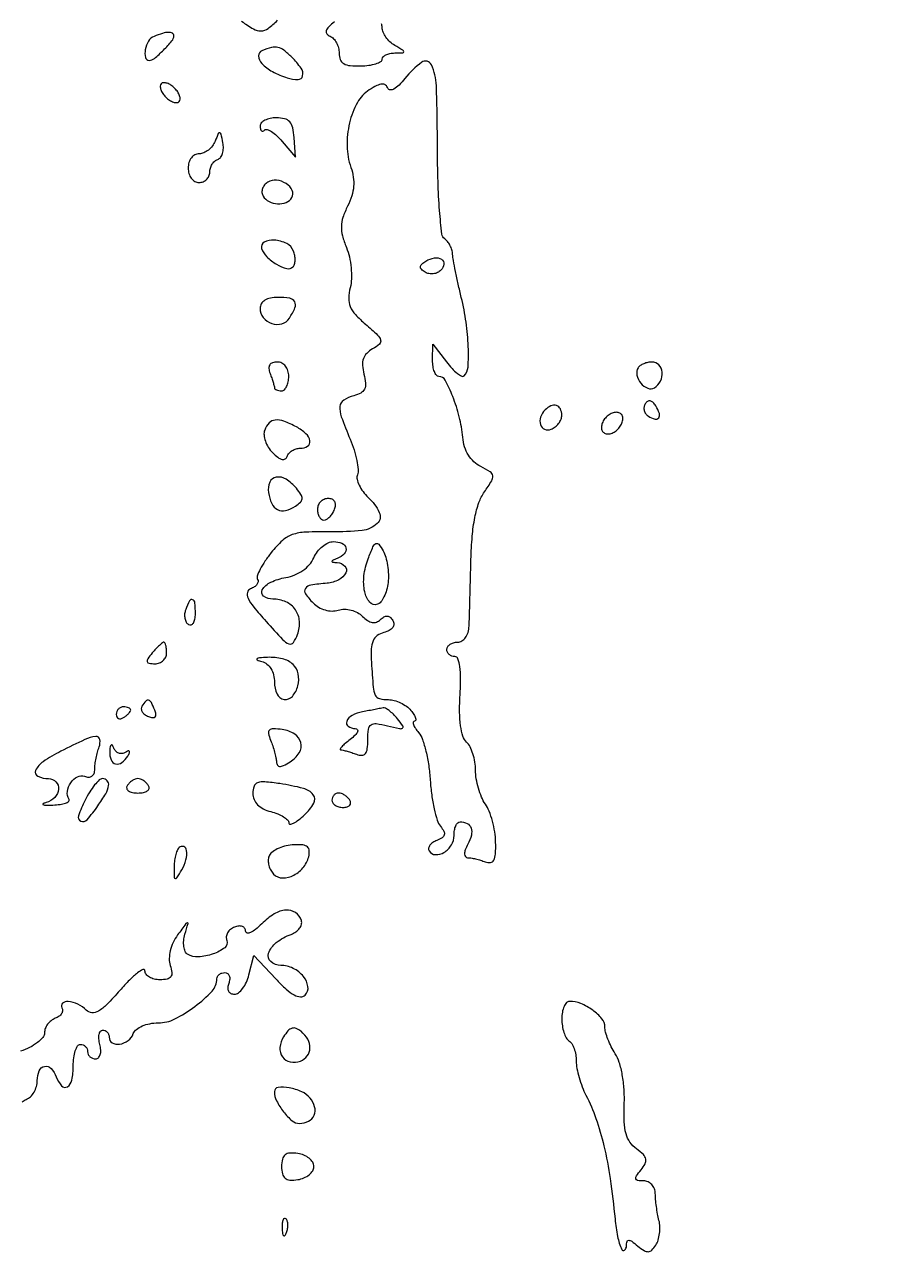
# Model space of a CAD drawing. Extents: x 0 to 4160, y 0 to 3120.
# Drawn here: x 3554.2 to 3673.2, y 1002.9 to 1174 of the extents above; entities that cross this region are included whole.
import ezdxf

# ---------------------------------------------------------------- set-up
doc = ezdxf.new("R2010")
doc.units = 0

msp = doc.modelspace()

# ---------------------------------------------------------------- linework, layer by layer
for points in [[(4159.499279, 606.274193, 0.000001), (4159.667734, 974.478125, 0.000057), (4159.806661, 1380.08378, 0.000034), (4159.883999, 1862.25)], [(757.647081, 3119.740147, 0.000002), (520.492565, 3119.487217, 0.4139)], [(1964.75, 0.149832, 0.000016), (2717.930904, 0.232101, 0.000028), (3351.473438, 0.357111)], [(3584.44113, 1174.438171, 0.028174), (3586.072855, 1173.366047, 0.138805), (3587.129305, 1173.097265, 0.153814), (3588.110384, 1173.435446, 0.03707), (3589.428571, 1174.571429, 0.043017)], [(3597.350138, 1174.370644, 0.02656), (3596.535772, 1173.637209, 0.124463), (3596.21583, 1173.099666, 0.250926), (3596.300928, 1172.685136, 0.121099), (3596.75, 1172.353845, -0.109291), (3597.228268, 1172.017941, -0.06396), (3597.632812, 1171.44286, -0.059294), (3597.906856, 1170.72965, -0.062179), (3598, 1169.98355, 0.094725), (3598.168041, 1169.104512, 0.166862), (3598.643925, 1168.549115, 0.110559), (3599.525285, 1168.265384, 0.029921), (3601, 1168.219063, 0.026686), (3602.149474, 1168.313282, 0.041626), (3603.11875, 1168.528351, 0.050284), (3603.803133, 1168.819348, 0.273605), (3604, 1169.15218, -0.194128), (3604.131623, 1169.478415, -0.084878), (3604.514062, 1169.759885, -0.065652), (3605.080215, 1169.956344, -0.046412), (3605.75, 1170.030409, 0.006989), (3606.869488, 1170.065518, 0.400998), (3607, 1170.202085, 0.262137), (3606.885865, 1170.404826, 0.004477), (3605.75, 1171.080099, -0.055942), (3605.080635, 1171.577617, -0.050884), (3604.514062, 1172.225995, -0.054217), (3604.127617, 1172.919862, -0.100292), (3604, 1173.54969, 0.102534), (3603.885305, 1174.103113, 0.098701)], [(3553.882735, 1024.019455, -0.076678), (3554.442529, 1024.339573, 0.101017), (3555.038087, 1024.719426, 0.066816), (3555.542493, 1025.358388, 0.063427), (3555.88366, 1026.147367, 0.070479), (3556, 1026.968615, -0.096062), (3556.263673, 1028.328353, -0.252408), (3557.003537, 1028.943023, -0.258089), (3557.908644, 1028.656674, -0.098524), (3558.638374, 1027.5, 0.08495), (3559.391804, 1026.231323, 0.373913), (3560.1849, 1026.111648, 0.20755), (3560.817288, 1027.044713, 0.046621), (3561, 1029, -0.031626), (3561.072766, 1030.149251, -0.048861), (3561.29375, 1031.11875, -0.06271), (3561.615738, 1031.790443, -0.254951), (3562, 1032, -0.099038), (3562.381638, 1031.923658, -0.097945), (3562.70625, 1031.70625, -0.097945), (3562.923658, 1031.381638, -0.099038), (3563, 1031, 0.110888), (3563.085658, 1030.618511, 0.100006), (3563.32801, 1030.29375, 0.094768), (3563.690287, 1030.075911, 0.088331), (3564.116631, 1030, 0.197013), (3564.503955, 1030.158779, 0.126717), (3564.757209, 1030.580679, 0.086529), (3564.832273, 1031.225436, 0.049804), (3564.710251, 1032, -0.040966), (3564.575635, 1032.766322, -0.070464), (3564.607123, 1033.4125, -0.106581), (3564.789795, 1033.842465, -0.24384), (3565.09362, 1034, -0.10954), (3565.439407, 1033.923325, -0.099841), (3565.733751, 1033.70625, -0.095162), (3565.931152, 1033.381793, -0.089443), (3566, 1033, 0.26283), (3566.430662, 1032.237318, 0.17433), (3567.440871, 1032.035128, 0.12377), (3568.6243, 1032.527044, 0.141983), (3569.361626, 1033.5, -0.134514), (3569.794208, 1034.088547, -0.065491), (3570.600953, 1034.570761, -0.056251), (3571.655781, 1034.891942, -0.045828), (3572.832252, 1035, 0.117273), (3575.126803, 1035.545683, 0.044371), (3577.944785, 1037.295358, 0.043062), (3580.321802, 1039.424295, 0.19085), (3581, 1041.136364, -0.127332), (3581.085259, 1041.465724, -0.100755), (3581.325178, 1041.746307, -0.089548), (3581.684069, 1041.934937, -0.076471), (3582.106989, 1042, -0.158089), (3582.480915, 1041.878743, -0.151946), (3582.719716, 1041.559375, -0.112257), (3582.77672, 1041.073899, -0.06502), (3582.638374, 1040.5, 0.073683), (3582.504781, 1039.900639, 0.139428), (3582.604667, 1039.4199, 0.163123), (3582.92526, 1039.11184, 0.110969), (3583.422977, 1039, 0.166281), (3583.993177, 1039.19502, 0.066154), (3584.582111, 1039.79084, 0.05571), (3585.099838, 1040.662097, 0.044769), (3585.458888, 1041.692221), (3586.134593, 1044.384441), (3589.190115, 1041.115039, 0.019799), (3590.634786, 1039.686999, 0.060074), (3591.757445, 1038.8855, 0.108987), (3592.624166, 1038.633555, 0.216064), (3593.280437, 1038.880437, 0.238463), (3593.666838, 1040.057409, 0.135685), (3593.040493, 1041.457374, 0.105428), (3591.605052, 1042.595316, 0.115566), (3589.877555, 1043, -0.183558), (3588.499344, 1043.523606, -0.300974), (3588.190249, 1044.685774, -0.149656), (3589.265488, 1046.185989, -0.074582), (3591.333158, 1047.323467, 0.065276), (3592.002852, 1047.675887, 0.080656), (3592.505619, 1048.169044, 0.095518), (3592.768337, 1048.721884, 0.144642), (3592.750292, 1049.250526, 0.162447), (3591.922249, 1050.3546, 0.173281), (3590.620524, 1050.703772, 0.11784), (3588.976411, 1050.166794, 0.058847), (3587.247821, 1048.803376, -0.02503), (3586.383515, 1048.021527, -0.061516), (3585.660297, 1047.565661, -0.153397), (3585.204709, 1047.503723, -0.365453), (3585, 1047.746393, 0.147528), (3584.876225, 1048.156759, 0.156513), (3584.5485, 1048.418758, 0.117624), (3584.04596, 1048.48432, 0.065585), (3583.442529, 1048.339573, 0.080705), (3582.884729, 1048.014643, 0.091634), (3582.486767, 1047.541695, 0.100728), (3582.308542, 1046.996545, 0.120986), (3582.375956, 1046.462657, -0.334507), (3582.091864, 1045.471734, -0.077596), (3580.463299, 1044.600783, -0.067192), (3578.415626, 1044.181366, -0.156618), (3576.913334, 1044.553562, -0.156987), (3576.578347, 1044.946632, -0.066372), (3576.396856, 1045.623947, -0.056558), (3576.383259, 1046.46005, -0.046965), (3576.551908, 1047.334157, 0.002936), (3576.976931, 1048.820129, 0.525622), (3576.888377, 1048.926304, 0.213157), (3576.690572, 1048.815073, 0.001516), (3575.528529, 1047.239503, 0.048994), (3574.909413, 1046.193745, 0.050023), (3574.510751, 1045.054672, 0.053629), (3574.366229, 1043.945301, 0.082617), (3574.503332, 1042.989503, -0.045534), (3574.721533, 1041.996621, -0.189859), (3574.572866, 1041.414224, -0.192045), (3574.068564, 1041.093719, -0.046702), (3573.067388, 1041, -0.058456), (3572.275293, 1041.092924, -0.076693), (3571.60166, 1041.367188, -0.094604), (3571.146596, 1041.773107, -0.160975), (3570.980816, 1042.25, 0.538456), (3570.708674, 1042.423505, 0.060706), (3569.950098, 1041.96718, 0.032697), (3568.830691, 1040.969031, 0.014936), (3567.498928, 1039.531888, -0.013425), (3565.678558, 1037.555529, -0.067209), (3564.496895, 1036.628174, -0.152852), (3563.603806, 1036.42111, -0.179354), (3562.818112, 1036.781888, 0.086523), (3561.657988, 1037.597535, 0.086466), (3560.290025, 1037.972694, 0.208363), (3559.525742, 1037.723072, 0.364416), (3559.435239, 1037.104785, -0.160704), (3559.527613, 1036.718783, -0.122111), (3559.387051, 1036.304103, -0.094924), (3559.024563, 1035.922037, -0.064087), (3558.494256, 1035.63617, 0.077492), (3557.923033, 1035.308287, 0.065054), (3557.438938, 1034.804142, 0.066758), (3557.11158, 1034.207574, 0.0924), (3557, 1033.608937, -0.176931), (3556.76784, 1032.9734, -0.054434), (3556.017354, 1032.257865, -0.046846), (3554.935193, 1031.580642, -0.036712), (3553.65482, 1031.051095, 0.044058)]]:
    msp.add_lwpolyline(points, format="xyb")
for points in [[(3572.25, 1172.337719, 0.165362), (3571.489208, 1171.682096, 0.082986), (3571.029596, 1170.483487, 0.109043), (3571.047416, 1169.413835, 0.347255), (3571.571429, 1169, 0.177374), (3572.289069, 1169.262852, 0.020804), (3573.56406, 1170.43594, 0.020804), (3574.737148, 1171.710931, 0.177374), (3575, 1172.428571, 0.269643), (3574.798163, 1172.775625, 0.138451), (3574.293218, 1172.900333, 0.065801), (3573.442684, 1172.759198, 0.021923)], [(3587.258929, 1170.340695, 0.322369), (3586.797411, 1169.609664, 0.174809), (3587.23887, 1168.584684, 0.081115), (3588.719749, 1167.444562, 0.046761), (3590.79664, 1166.564544, 0.076005), (3592.295444, 1166.329408, 0.353042), (3592.932124, 1166.838884, 0.211774), (3592.715774, 1167.904989, 0.041975), (3591.428571, 1169.428571, 0.028242), (3590.315085, 1170.422907, 0.114775), (3589.50011, 1170.810483, 0.118989), (3588.61375, 1170.79142, 0.031409)], [(3607.162684, 1166.479689, -0.028266), (3606.354281, 1165.563599, -0.067283), (3605.636597, 1165.010177, -0.140884), (3605.10974, 1164.879796, -0.312548), (3604.79469, 1165.11593, 0.152063), (3604.478647, 1165.555303, 0.184606), (3603.994347, 1165.694733, 0.094479), (3603.270884, 1165.492029, 0.024171), (3602.204797, 1164.895825, 0.129236), (3600.546092, 1163.134857, 0.066539), (3599.455788, 1160.286474, 0.063015), (3599.108113, 1157.044306, 0.080954), (3599.645983, 1154.098408, -0.048373), (3599.983183, 1152.752469, -0.058499), (3600.024747, 1151.451677, -0.055592), (3599.761215, 1150.124336, -0.038013), (3599.186203, 1148.697345, 0.033701), (3598.542468, 1147.138667, 0.073684), (3598.315279, 1145.869889, 0.073099), (3598.465003, 1144.583375, 0.032737), (3599.01377, 1142.966756, -0.043728), (3599.428981, 1141.64926, -0.030561), (3599.672317, 1140.110065, -0.030957), (3599.723581, 1138.593882, -0.054506), (3599.552566, 1137.353418, 0.054432), (3599.349391, 1135.881282, 0.10647), (3599.564723, 1134.722633, 0.087807), (3600.277137, 1133.613746, 0.028689), (3601.681656, 1132.259395, -0.010277), (3603.354979, 1130.760684, -0.136467), (3603.78255, 1130.061069, -0.291999), (3603.613973, 1129.497964, -0.050421), (3602.658248, 1128.828622, 0.0703), (3601.845816, 1128.210271, 0.112896), (3601.389003, 1127.4735, 0.099126), (3601.264557, 1126.540248, 0.045247), (3601.455807, 1125.320055, -0.037997), (3601.674456, 1124.045896, -0.133895), (3601.533293, 1123.234329, -0.159556), (3601.020384, 1122.689105, -0.061002), (3600.039928, 1122.300191, 0.077629), (3598.645227, 1121.692807, 0.2344), (3598.123106, 1120.830867, 0.10847), (3598.314167, 1119.391223, 0.011936), (3599.531341, 1116.270747, -0.022073), (3600.081001, 1114.772587, -0.025501), (3600.466796, 1113.301715, -0.025801), (3600.662484, 1112.040496, -0.117726), (3600.565473, 1111.310023, 0.145823), (3600.51702, 1110.680386, 0.057598), (3600.799588, 1109.849667, 0.050548), (3601.335169, 1108.964133, 0.043981), (3602.06067, 1108.158104, -0.093614), (3603.599828, 1106.065132, -0.327986), (3603.307587, 1104.516012, -0.16222), (3601.196625, 1103.550844, -0.030713), (3596.909143, 1103.35436, 0.013124), (3593.355127, 1103.316557, 0.073967), (3591.49467, 1102.969261, 0.103648), (3590.115036, 1102.144567, 0.0381), (3588.56123, 1100.47433, 0.020632), (3587.68712, 1099.280185, 0.029765), (3587.024344, 1098.151876, 0.02969), (3586.611754, 1097.208355, 0.230571), (3586.658568, 1096.743432, -0.182953), (3586.722976, 1096.411523, -0.117308), (3586.566959, 1096.046366, -0.086271), (3586.204808, 1095.701228, -0.055764), (3585.689241, 1095.434245, 0.252363), (3585.250865, 1094.92421, 0.165702), (3585.340079, 1094.136932, 0.060552), (3586.124783, 1092.891448, 0.012096), (3587.835144, 1090.890913, 0.005729), (3590.145724, 1088.375657, 0.106592), (3591.028076, 1087.766881, 0.353117), (3591.636273, 1087.94661, 0.062645), (3592.224747, 1089.078512, 0.106445), (3592.487638, 1090.914482, 0.13554), (3591.920518, 1092.521255, 0.135462), (3590.608877, 1093.609916, 0.106268), (3588.794222, 1094, -0.153872), (3587.502023, 1094.40731, -0.392837), (3587.31346, 1095.285673, -0.15195), (3588.509005, 1096.359981, -0.065058), (3590.582498, 1097.002551, 0.05466), (3591.836574, 1097.362883, 0.056209), (3592.970127, 1097.984063, 0.059254), (3593.883227, 1098.804457, 0.076801), (3594.487128, 1099.752551, -0.060384), (3594.995863, 1100.611978, -0.057695), (3595.702131, 1101.339812, -0.06232), (3596.489713, 1101.834348, -0.109488), (3597.237128, 1102, -0.099403), (3598.405508, 1101.7654, -0.244324), (3598.950094, 1101.112546, -0.252849), (3598.720393, 1100.311773, -0.103518), (3597.75, 1099.662281, 0.009076), (3597.090194, 1099.382013, 0.295955), (3597, 1099.242982, 0.382689), (3597.096611, 1099.135242, 0.011437), (3597.75, 1099.078947, -0.18816), (3598.799499, 1098.591201, -0.315915), (3598.940295, 1097.670777, -0.161858), (3597.951901, 1096.673904, -0.096842), (3596.330507, 1096.215282, 0.019003), (3594.076493, 1095.942179, 0.200727), (3593.305035, 1095.464122, 0.321162), (3593.306244, 1094.740532, 0.040576), (3594.377885, 1093.479258, 0.064088), (3595.157962, 1092.877084, 0.062212), (3596.072791, 1092.484755, 0.06478), (3597.019042, 1092.340302, 0.082547), (3597.89156, 1092.465583, -0.079255), (3598.737772, 1092.592741, -0.060843), (3599.66592, 1092.470867, -0.060183), (3600.548028, 1092.126376, -0.073346), (3601.258913, 1091.598229, 0.045887), (3601.97585, 1091.002056, 0.106551), (3602.619364, 1090.737779, 0.138196), (3603.20583, 1090.795008, 0.103738), (3603.751418, 1091.151418, -0.063213), (3604.25004, 1091.537715, -0.153316), (3604.698651, 1091.642101, -0.16302), (3605.108026, 1091.46958, -0.073931), (3605.487748, 1091.019824, -0.144247), (3605.624538, 1090.519845, -0.156531), (3605.461441, 1090.043687, -0.112977), (3604.986965, 1089.639764, -0.056177), (3604.246143, 1089.354117, 0.091461), (3603.295325, 1088.908588, 0.139868), (3602.731915, 1088.20073, 0.09012), (3602.483384, 1087.060288, 0.023304), (3602.50564, 1085.171425, 0.005152), (3602.742308, 1081.731186, 0.087986), (3603.026374, 1080.639262, 0.229426), (3603.618313, 1080.150992, 0.059739), (3604.877555, 1080, -0.067559), (3605.687666, 1079.890037, -0.044533), (3606.569265, 1079.559375, -0.044279), (3607.385461, 1079.074176, -0.063393), (3608, 1078.5, -0.027963), (3608.426283, 1077.92363, -0.064878), (3608.660392, 1077.440625, -0.144806), (3608.670922, 1077.132287, -0.341777), (3608.5, 1077, 0.36192), (3608.333849, 1076.861605, 0.132733), (3608.360838, 1076.533795, 0.060355), (3608.61829, 1076.022713, 0.026388), (3609.072271, 1075.412918, -0.090188), (3609.600725, 1074.474424, -0.023498), (3610.090977, 1072.806999, -0.023103), (3610.478413, 1070.822161, -0.021773), (3610.690574, 1068.770372, 0.018605), (3610.887892, 1066.736275, 0.021024), (3611.231306, 1064.804674, 0.020804), (3611.657054, 1063.201623, 0.098196), (3612.108482, 1062.369287, -0.048306), (3612.575346, 1061.68126, -0.188283), (3612.63952, 1061.180441, -0.191882), (3612.347459, 1060.774713, -0.050371), (3611.618368, 1060.407048, 0.0561), (3611.042305, 1060.108248, 0.086648), (3610.638103, 1059.721422, 0.117573), (3610.464672, 1059.311704, 0.181951), (3610.537769, 1058.938889, 0.247049), (3611.416739, 1058.420545, 0.153156), (3612.603498, 1058.730566, 0.117562), (3613.62824, 1059.772096, 0.136647), (3614, 1061.106989, -0.042091), (3614.061119, 1061.83173, -0.061683), (3614.244792, 1062.443928, -0.081034), (3614.51466, 1062.859086, -0.21123), (3614.833333, 1063, -0.119814), (3615.807939, 1062.763056, -0.191558), (3616.362406, 1062.124827, -0.145224), (3616.410767, 1061.124789, -0.062904), (3615.929632, 1059.868517, 0.030589), (3615.57164, 1059.088421, 0.086249), (3615.454628, 1058.502184, 0.177825), (3615.575037, 1058.147221, 0.226717), (3615.883029, 1058, -0.042079), (3616.353394, 1057.960345, -0.015805), (3617.002055, 1057.828973, -0.015527), (3617.702858, 1057.640678, -0.01822), (3618.353667, 1057.41778, 0.124513), (3619.075566, 1057.331718, 0.244619), (3619.537405, 1057.653757, 0.107996), (3619.769041, 1058.50089, 0.018815), (3619.79259, 1060.16778, 0.033732), (3619.663065, 1061.588194, 0.02648), (3619.338619, 1063.100584, 0.027153), (3618.883743, 1064.479849, 0.05751), (3618.357136, 1065.472506, -0.051537), (3617.836784, 1066.42577, -0.029051), (3617.398659, 1067.669896, -0.028707), (3617.099042, 1068.990455, -0.041451), (3617, 1070.18308, 0.040631), (3616.90772, 1071.316774, 0.036905), (3616.632812, 1072.458861, 0.038912), (3616.229957, 1073.445149, 0.089061), (3615.75, 1074.085477, -0.131549), (3615.236325, 1074.90613, -0.039969), (3614.91655, 1076.351181, -0.032551), (3614.776668, 1078.269086, -0.017844), (3614.84255, 1080.624903, 0.014467), (3614.922354, 1082.92304, 0.03612), (3614.810896, 1084.59844, 0.05216), (3614.541746, 1085.684807, 0.315842), (3614.09255, 1086, -0.090358), (3613.675439, 1086.075999, -0.095475), (3613.320936, 1086.29375, -0.099696), (3613.083739, 1086.618484, -0.108454), (3613, 1087, -0.148195), (3613.115568, 1087.381354, -0.098894), (3613.440625, 1087.70625, -0.082425), (3613.926543, 1087.925306, -0.064853), (3614.5, 1088, 0.138657), (3615.095322, 1088.168327, 0.10111), (3615.599801, 1088.640801, 0.083493), (3615.949396, 1089.364498, 0.060398), (3616.094808, 1090.25, 0.002866), (3616.141571, 1091.534862, 0.000533), (3616.211413, 1093.895313, 0.000572), (3616.286965, 1096.655049, 0.000522), (3616.358625, 1099.5, -0.014975), (3616.535177, 1102.761005, -0.028007), (3616.903957, 1105.377226, -0.034939), (3617.462384, 1107.427734, -0.069231), (3618.230217, 1108.924537, 0.015331), (3619.242803, 1110.46482, 0.175705), (3619.386822, 1111.164354, 0.219629), (3619.030578, 1111.71142, 0.025256), (3617.716401, 1112.447708, -0.073409), (3616.763066, 1113.109402, -0.06661), (3616.00477, 1114.038588, -0.062302), (3615.478757, 1115.194653, -0.051373), (3615.209581, 1116.523171, 0.035783), (3614.723246, 1119.377111, 0.033534), (3613.82811, 1122.197115, 0.030141), (3612.775072, 1124.465194, 0.275645), (3611.87868, 1125, -0.231753), (3611.543745, 1125.164056, -0.074175), (3611.264644, 1125.660938, -0.05626), (3611.077902, 1126.388313, -0.037214), (3611.022236, 1127.25), (3611.044472, 1129.5), (3612.953843, 1127.01494, 0.022736), (3613.724558, 1126.101029, 0.038131), (3614.460213, 1125.417743, 0.046363), (3615.071164, 1125.017797, 0.329272), (3615.400665, 1125.067332, 0.182964), (3615.946303, 1126.277853, 0.024246), (3615.983665, 1129.137083, 0.026683), (3615.681094, 1132.536589, 0.024179), (3615.013309, 1136, -0.004833), (3614.585794, 1137.832826, -0.005295), (3614.207189, 1139.61875, -0.004966), (3613.914879, 1141.152069, -0.0263), (3613.807593, 1142, 0.05519), (3613.692178, 1142.621764, 0.045075), (3613.438624, 1143.249476, 0.046805), (3613.093941, 1143.790174, 0.083038), (3612.706138, 1144.147154, -0.224946), (3612.299198, 1144.810992, -0.006951), (3611.992169, 1148.085017, -0.012098), (3611.768844, 1152.111529, -0.007272), (3611.689068, 1156.897154, 0.007025), (3611.550391, 1165.470544, 0.10313), (3610.849043, 1168.390108, 0.470688), (3609.500391, 1168.733983, 0.06863)], [(3573.1875, 1164.9375, 0.068635), (3573.45155, 1164.402945, 0.04742), (3573.882031, 1163.882031, 0.04742), (3574.402945, 1163.45155, 0.068635), (3574.9375, 1163.1875, 0.08306), (3575.420316, 1163.111558, 0.196386), (3575.75, 1163.25, 0.196386), (3575.888442, 1163.579684, 0.08306), (3575.8125, 1164.0625, 0.068635), (3575.54845, 1164.597055, 0.04742), (3575.117969, 1165.117969, 0.04742), (3574.597055, 1165.54845, 0.068635), (3574.0625, 1165.8125, 0.08306), (3573.579684, 1165.888442, 0.196386), (3573.25, 1165.75, 0.196386), (3573.111558, 1165.420316, 0.08306)], [(3587, 1159.833333, 0.053685), (3587.043582, 1159.428598, 0.161561), (3587.183342, 1159.192717, 0.257705), (3587.38725, 1159.149016, 0.123646), (3587.624142, 1159.290809, -0.284324), (3587.992365, 1159.377558, -0.06181), (3588.607894, 1159.083163, -0.047089), (3589.343103, 1158.508203, -0.028987), (3590.096632, 1157.707475), (3591.94498, 1155.5), (3591.754382, 1158.25, 0.039515), (3591.550227, 1159.617587, 0.126959), (3591.128668, 1160.427833, 0.148902), (3590.413294, 1160.85943, 0.061884), (3589.281892, 1161, 0.049154), (3588.408653, 1160.913946, 0.069152), (3587.670306, 1160.657292, 0.08933), (3587.173233, 1160.278779, 0.187606)], [(3580.75184, 1157.75, -0.06957), (3580.374055, 1157.080947, -0.062681), (3579.81534, 1156.514062, -0.066119), (3579.16829, 1156.130224, -0.101185), (3578.531385, 1156, 0.125565), (3577.937304, 1155.848418, 0.104802), (3577.441423, 1155.423498, 0.0916), (3577.112827, 1154.777858, 0.072147), (3577, 1154, 0.072314), (3577.111864, 1153.230589, 0.08892), (3577.4375, 1152.583333, 0.10214), (3577.924246, 1152.153209, 0.130775), (3578.5, 1152, 0.09335), (3579.07259, 1152.107842, 0.096425), (3579.559375, 1152.416146, 0.099164), (3579.885184, 1152.876128, 0.105033), (3580, 1153.416667, -0.072836), (3580.083375, 1153.985977, -0.0667), (3580.327279, 1154.526281, -0.070369), (3580.688242, 1154.9568, -0.103062), (3581.114142, 1155.204714, 0.156066), (3581.510179, 1155.494311, 0.082762), (3581.78536, 1156.043325, 0.068928), (3581.902385, 1156.760079, 0.055616), (3581.834598, 1157.538047, 0.007217), (3581.576394, 1158.734988, 0.295853), (3581.394064, 1158.911294, 0.352075), (3581.187814, 1158.802937, 0.008726)], [(3588.088346, 1152.054601, 0.081271), (3587.626723, 1151.653176, 0.091894), (3587.340584, 1151.141119, 0.100702), (3587.272243, 1150.599769, 0.12018), (3587.430902, 1150.111803, 0.138169), (3588.254859, 1149.355485, 0.103313), (3589.45118, 1149.034511, 0.107721), (3590.634821, 1149.223565, 0.162463), (3591.429973, 1149.886693, 0.254965), (3591.484338, 1150.88723, 0.138446), (3590.648883, 1151.839493, 0.11519), (3589.304206, 1152.324455, 0.169172)], [(3587.226186, 1142.821443, 0.117288), (3587.946743, 1141.659936, 0.061771), (3589.297015, 1140.614914, 0.066381), (3590.708344, 1140.013732, 0.270181), (3591.575575, 1140.242242, 0.129936), (3591.790192, 1140.611088, 0.05825), (3591.875878, 1141.169784, 0.052087), (3591.83164, 1141.816796, 0.048553), (3591.654923, 1142.456872, 0.189281), (3590.707148, 1143.493728, 0.093769), (3588.961458, 1143.97522, 0.141926), (3587.578844, 1143.695188, 0.368075)], [(3612.174265, 1139.774265, -0.090402), (3611.702269, 1139.447819, -0.076613), (3611.117308, 1139.284763, -0.07681), (3610.511839, 1139.305599, -0.09172), (3609.98037, 1139.512132, -0.051636), (3609.460944, 1139.912566, -0.224971), (3609.324824, 1140.265303, -0.198204), (3609.505984, 1140.625842, -0.040088), (3610.095492, 1141.059017, -0.098573), (3611.272268, 1141.498017, -0.180453), (3612.26331, 1141.30072, -0.293102), (3612.588475, 1140.62237, -0.167068)], [(3587, 1134.468615, 0.169942), (3587.449942, 1133.183041, 0.144791), (3588.633287, 1132.356197, 0.150679), (3590.039511, 1132.323587, 0.184658), (3591.085612, 1133.104283, 0.038296), (3591.860553, 1134.564468, 0.232123), (3591.823274, 1135.395857, 0.232998), (3591.143366, 1135.873075, 0.03856), (3589.5, 1136, 0.046888), (3588.445473, 1135.900892, 0.090794), (3587.658127, 1135.596862, 0.121848), (3587.175596, 1135.107818, 0.134857)], [(3588.393011, 1125.418213, -0.008099), (3588.625425, 1124.781926, -0.009838), (3588.821697, 1124.178225, -0.008575), (3588.967516, 1123.666328, -0.065182), (3589, 1123.418213, 0.219396), (3589.073776, 1123.258173, 0.077854), (3589.29375, 1123.12285, 0.059196), (3589.617099, 1123.030621, 0.039921), (3590, 1123, 0.191087), (3590.381882, 1123.151477, 0.088204), (3590.70625, 1123.5875, 0.068025), (3590.926307, 1124.234582, 0.048028), (3591, 1125, 0.071853), (3590.884887, 1125.796893, 0.097797), (3590.549126, 1126.438859, 0.110377), (3590.031382, 1126.852481, 0.114041), (3589.393011, 1127, 0.076855), (3588.737605, 1126.898658, 0.176865), (3588.348199, 1126.59835, 0.16701), (3588.230887, 1126.103551, 0.067159)], [(3639.625, 1126.202254, 0.196264), (3639.453917, 1125.180953, 0.116315), (3640.002701, 1124.054151, 0.126473), (3640.957912, 1123.351261, 0.238458), (3641.888197, 1123.430902, 0.13979), (3642.731646, 1124.355668, 0.139299), (3642.96198, 1125.587525, 0.168863), (3642.504142, 1126.595001, 0.205232), (3641.559017, 1127, 0.050179), (3640.971245, 1126.940864, 0.047705), (3640.396494, 1126.765662, 0.051353), (3639.917963, 1126.508057, 0.105582)], [(3626.666667, 1120.333333, 0.11594), (3626.050241, 1119.338106, 0.157174), (3626.037737, 1118.287727, 0.220185), (3626.607668, 1117.655147, 0.195018), (3627.5, 1117.638374, 0.074185), (3628.073431, 1117.962529, 0.064359), (3628.559375, 1118.454091, 0.06686), (3628.888097, 1119.031441, 0.096313), (3629, 1119.606989, 0.114399), (3628.798777, 1120.474959, 0.2062), (3628.253789, 1120.941956, 0.182764), (3627.483012, 1120.895843, 0.091279)], [(3640.608688, 1121.175861, 0.103479), (3640.44681, 1120.72872, 0.098884), (3640.473847, 1120.246423, 0.096839), (3640.68575, 1119.803462, 0.094768), (3641.050219, 1119.468963, 0.066358), (3641.974241, 1119.055152, 0.31899), (3642.489634, 1119.231135, 0.249192), (3642.574334, 1119.851256, 0.050263), (3642.070627, 1120.885723, 0.051827), (3641.677457, 1121.395325, 0.154764), (3641.296119, 1121.605142, 0.207337), (3640.937111, 1121.527509, 0.099167)], [(3587.649478, 1117.528939, 0.115378), (3587.555258, 1116.843817, 0.061082), (3587.739268, 1116.001535, 0.055857), (3588.153886, 1115.140351, 0.056335), (3588.747847, 1114.39501, 0.031176), (3589.494661, 1113.73594, 0.102138), (3590.082377, 1113.446829, 0.204081), (3590.506774, 1113.510552, 0.176133), (3590.78869, 1113.866071, -0.101462), (3591.039165, 1114.299521, -0.070385), (3591.471782, 1114.666908, -0.067039), (3592.013534, 1114.915122, -0.074072), (3592.583333, 1115, 0.142573), (3593.617117, 1115.300896, 0.30309), (3593.938693, 1116.029306, 0.16615), (3593.39001, 1117.028602, 0.062074), (3592.065741, 1117.964816, 0.031277), (3590.312507, 1118.766474, 0.116702), (3589.118906, 1118.92735, 0.179655), (3588.272762, 1118.514541, 0.099066)], [(3634.638374, 1118.5, 0.073701), (3634.504754, 1117.900419, 0.139599), (3634.604836, 1117.419723, 0.163185), (3634.925877, 1117.111763, 0.110721), (3635.424396, 1117, 0.098269), (3635.987943, 1117.111838, 0.066863), (3636.555128, 1117.440625, 0.063983), (3637.039833, 1117.92656, 0.07261), (3637.361626, 1118.5, 0.073701), (3637.495246, 1119.099581, 0.139599), (3637.395164, 1119.580277, 0.163185), (3637.074123, 1119.888237, 0.110721), (3636.575604, 1120, 0.098269), (3636.012057, 1119.888162, 0.066863), (3635.444872, 1119.559375, 0.063983), (3634.960167, 1119.07344, 0.07261)], [(3588.180449, 1108.828328, 0.069311), (3588.629689, 1107.292099, 0.172167), (3589.428778, 1106.457875, 0.181417), (3590.542775, 1106.338236, 0.078097), (3591.935698, 1106.940041, 0.050546), (3592.627793, 1107.482418, 0.190706), (3592.852216, 1107.974096, 0.156074), (3592.699592, 1108.551683, 0.031194), (3592.063253, 1109.423785, 0.078348), (3590.630794, 1110.684451, 0.181321), (3589.249866, 1110.973842, 0.262227), (3588.35993, 1110.27589, 0.135549)], [(3595, 1106.5, 0.057609), (3595.066322, 1105.926285, 0.076852), (3595.262322, 1105.440625, 0.095748), (3595.552359, 1105.115158, 0.164455), (3595.893011, 1105, 0.13875), (3596.276919, 1105.108626, 0.061199), (3596.692784, 1105.440625, 0.053891), (3597.075237, 1105.926204, 0.048303), (3597.361626, 1106.5, 0.075244), (3597.496694, 1107.114961, 0.151899), (3597.382077, 1107.592642, 0.166113), (3597.027855, 1107.893789, 0.094119), (3596.468615, 1108, 0.10122), (3595.908181, 1107.885371, 0.098432), (3595.431406, 1107.559375, 0.097416), (3595.112001, 1107.072505, 0.096899)], [(3604.813962, 1096.301617, -0.038718), (3604.607827, 1095.260355, -0.045368), (3604.249966, 1094.319644, -0.051171), (3603.804531, 1093.603507, -0.149899), (3603.334859, 1093.272072, -0.305719), (3602.257464, 1093.577743, -0.125758), (3601.563296, 1095.012019, -0.079123), (3601.46772, 1097.252428, -0.062091), (3602.044852, 1099.617918, -0.010483), (3602.720475, 1101.28861, -0.171267), (3603.123668, 1101.726208, -0.366138), (3603.533956, 1101.636653, -0.035946), (3604.13428, 1100.724498, -0.059509), (3604.493187, 1099.85467, -0.030003), (3604.743814, 1098.692883, -0.0293), (3604.861298, 1097.445381, -0.038358)], [(3576.650663, 1092.532025, 0.066719), (3576.506898, 1091.926665, 0.072258), (3576.533742, 1091.321649, 0.081026), (3576.720854, 1090.809536, 0.126981), (3577.043674, 1090.473008, 0.214542), (3577.405148, 1090.42542, 0.177225), (3577.719079, 1090.660421, 0.099152), (3577.931736, 1091.193244, 0.045552), (3578, 1091.940983, 0.020503), (3577.936989, 1093.476999, 0.275668), (3577.622791, 1093.917133, 0.395517), (3577.205874, 1093.769457, 0.027681)], [(3572, 1086.5, 0.020633), (3571.381629, 1085.689039, 0.217533), (3571.308142, 1085.28931, 0.304492), (3571.565314, 1085.057736, 0.035496), (3572.377555, 1085, 0.091307), (3572.996941, 1085.114059, 0.095788), (3573.523407, 1085.440625, 0.099536), (3573.875699, 1085.927707, 0.107348), (3574, 1086.5, 0.023761), (3573.972666, 1087.07485, 0.037907), (3573.889093, 1087.559375, 0.044235), (3573.768578, 1087.90557, 0.294983), (3573.622445, 1088, 0.172217), (3573.412416, 1087.925448, 0.016008), (3572.99011, 1087.559375, 0.019119), (3572.504355, 1087.074554, 0.013852)], [(3587.25, 1085.310674, -0.105067), (3587.962941, 1084.953018, -0.087989), (3588.522598, 1084.31611, -0.077706), (3588.879171, 1083.449394, -0.058868), (3589, 1082.426676, 0.110814), (3589.36827, 1080.785421, 0.248487), (3590.361126, 1080.042745, 0.258259), (3591.49915, 1080.458607, 0.115306), (3592.267697, 1081.915672, 0.113315), (3592.318103, 1083.589255, 0.156328), (3591.594713, 1084.895642, 0.131106), (3590.123242, 1085.688501, 0.069852), (3588.05, 1085.883999, 0.008848), (3586.936053, 1085.813555, 0.136073), (3586.578257, 1085.682408, 0.595993), (3586.598658, 1085.521299, 0.028581)], [(3570.564761, 1079.104785, 0.155001), (3570.468225, 1078.720344, 0.122934), (3570.597989, 1078.309843, 0.097234), (3570.944192, 1077.934228, 0.066562), (3571.454816, 1077.655712, 0.052218), (3572.063039, 1077.492566, 0.241428), (3572.398585, 1077.602299, 0.239714), (3572.506823, 1077.939743, 0.051608), (3572.342084, 1078.550928, 0.024065), (3571.881688, 1079.597219, 0.204288), (3571.499105, 1079.922826, 0.293393), (3571.093353, 1079.811106, 0.044472)], [(3567, 1077.940983, 0.108972), (3567.078288, 1077.586039, 0.182303), (3567.29375, 1077.3746, 0.161196), (3567.6179, 1077.343488, 0.082592), (3568, 1077.5, 0.029505), (3568.382774, 1077.768994, 0.035638), (3568.70625, 1078.066025, 0.038439), (3568.934461, 1078.34829, 0.151918), (3569, 1078.559017, 0.210953), (3568.92554, 1078.727648, 0.081139), (3568.70625, 1078.870461, 0.061769), (3568.382849, 1078.967655, 0.042167), (3568, 1079, 0.105053), (3567.618444, 1078.918938, 0.099167), (3567.29375, 1078.688914, 0.09642), (3567.076123, 1078.345238, 0.093332)], [(3601.25, 1078.294267, 0.072359), (3599.814959, 1077.795109, 0.173089), (3599.058227, 1076.980861, 0.357196), (3599.256419, 1076.291939, 0.145794), (3600.25, 1075.968197, -0.22461), (3600.544095, 1075.819795, -0.280354), (3600.578512, 1075.521612, -0.094644), (3600.238754, 1075.04619, -0.028514), (3599.55887, 1074.468197, 0.014171), (3598.855102, 1073.903842, 0.03247), (3598.366942, 1073.431283, 0.068382), (3598.153386, 1073.119241, 0.557526), (3598.227083, 1073, -0.055562), (3598.560109, 1072.962878, -0.012057), (3599.122081, 1072.821697, -0.01243), (3599.767936, 1072.625371, -0.011612), (3600.418213, 1072.393011, 0.090563), (3601.171066, 1072.251519, 0.231872), (3601.657199, 1072.486677, 0.138479), (3601.927661, 1073.145871, 0.028542), (3602, 1074.412063, -0.029554), (3602.087917, 1075.898176, -0.212611), (3602.446596, 1076.500408, -0.193058), (3603.158262, 1076.669462, -0.023979), (3604.75, 1076.353178, 0.007198), (3606.415688, 1075.963693, 0.211601), (3606.832433, 1076.048929, 0.415429), (3606.882895, 1076.352868, 0.016546), (3606.127555, 1077.334126, 0.024628), (3605.556097, 1077.962034, 0.032574), (3604.973922, 1078.470646, 0.034144), (3604.455454, 1078.813804, 0.18458), (3604.127555, 1078.863818, -0.003957), (3603.757285, 1078.786531, -0.000615), (3603.023407, 1078.640337, -0.000685), (3602.157447, 1078.470171, -0.000596)], [(3559.294306, 1072.818948, 0.02836), (3556.806532, 1071.361637, 0.140333), (3555.764985, 1070.138393, 0.412119), (3556.065308, 1069.329051, 0.108841), (3557.559017, 1069, -0.200233), (3558.596469, 1068.567183, -0.221852), (3558.96041, 1067.550273, -0.168249), (3558.430666, 1066.383895, -0.13917), (3557.25, 1065.684914, 0.047913), (3556.795654, 1065.517145, 0.655496), (3556.800698, 1065.388351, 0.0917), (3557.220455, 1065.308358, 0.010739), (3558.177907, 1065.323731, 0.025304), (3559.175101, 1065.411839, 0.050699), (3559.942527, 1065.59967, 0.088028), (3560.379853, 1065.848298, 0.374069), (3560.424662, 1066.121899, -0.17548), (3560.195934, 1067.215652, -0.113209), (3560.665021, 1068.436893, -0.122469), (3561.584078, 1069.267493, -0.217738), (3562.582759, 1069.329869, 0.088879), (3563.152141, 1069.220888, 0.155602), (3563.606839, 1069.360002, 0.154891), (3563.898393, 1069.737359, 0.087845), (3564, 1070.311224, -0.031055), (3564.043404, 1071.00939, -0.01719), (3564.178303, 1071.853047, -0.017087), (3564.374384, 1072.701552, -0.026289), (3564.606989, 1073.418213, 0.142635), (3564.694562, 1074.470252, 0.388672), (3564.141016, 1074.873073, 0.081483), (3562.603213, 1074.439299, 0.008916)], [(3588.478353, 1074.337996, -0.017314), (3588.772751, 1073.549643, -0.014807), (3589.028978, 1072.70081, -0.015058), (3589.215821, 1071.915, -0.040559), (3589.285776, 1071.345611, 0.116812), (3589.4189, 1070.871513, 0.272586), (3589.725032, 1070.691222, 0.119199), (3590.265041, 1070.821815, 0.020454), (3591.189582, 1071.345611, 0.113133), (3592.45101, 1072.597671, 0.203222), (3592.683513, 1074.012884, 0.195255), (3591.825156, 1075.205589, 0.105461), (3590.099028, 1075.837996, 0.023887), (3588.838618, 1075.955904, 0.200696), (3588.313363, 1075.763803, 0.269238), (3588.170553, 1075.298921, 0.041039)], [(3566.078947, 1072.75, 0.104361), (3566.266925, 1071.60619, 0.246727), (3566.89934, 1071.055815, 0.224565), (3567.766298, 1071.240097, 0.09175), (3568.595492, 1072.154508, 0.029814), (3568.832684, 1072.594983, 0.270968), (3568.812819, 1072.803738, 0.349636), (3568.637119, 1072.85312, 0.038736), (3568.239919, 1072.648278, -0.110583), (3567.793168, 1072.493604, -0.119157), (3567.336095, 1072.550649, -0.11358), (3566.93934, 1072.814893, -0.09373), (3566.664358, 1073.243769, 0.04958), (3566.450943, 1073.651402, 0.449603), (3566.274935, 1073.676989, 0.187944), (3566.137062, 1073.423747, 0.020483)], [(3562.649887, 1066, 0.029915), (3561.719645, 1063.817602, 0.395024), (3562.038762, 1063.081982, 0.325777), (3562.917717, 1063.279269, 0.027286), (3564.443296, 1065.222506, 0.022305), (3565.516789, 1066.910615, 0.089378), (3565.927451, 1068.058656, 0.232966), (3565.729974, 1068.714368, 0.208052), (3565.073242, 1069, 0.193167), (3564.623448, 1068.819494, 0.032026), (3563.979093, 1068.11875, 0.031143), (3563.290754, 1067.148844, 0.023054)], [(3568.5, 1068, 0.210115), (3568.446971, 1067.621971, 0.178861), (3568.685686, 1067.29375, 0.100989), (3569.231628, 1067.071437, 0.046386), (3570, 1067, 0.046386), (3570.768372, 1067.071437, 0.100989), (3571.314314, 1067.29375, 0.178861), (3571.553029, 1067.621971, 0.210115), (3571.5, 1068, 0.057296), (3571.19817, 1068.382513, 0.050113), (3570.804436, 1068.70625, 0.052849), (3570.382901, 1068.926995, 0.094481), (3570, 1069, 0.094481), (3569.617099, 1068.926995, 0.052849), (3569.195564, 1068.70625, 0.050113), (3568.80183, 1068.382513, 0.057296)], [(3586, 1066.956181, 0.099798), (3586.170725, 1066.109351, 0.094908), (3586.65763, 1065.377603, 0.082416), (3587.447748, 1064.801561, 0.054955), (3588.5, 1064.410644, -0.032925), (3589.457179, 1064.102206, -0.044968), (3590.265625, 1063.694152, -0.052837), (3590.82993, 1063.253582, -0.203319), (3591, 1062.852637, 0.428372), (3591.18669, 1062.674717, 0.105795), (3591.644629, 1062.796002, 0.048681), (3592.351204, 1063.245905, 0.021439), (3593.194483, 1063.966562, 0.073423), (3594.486789, 1065.583773, 0.308907), (3594.402456, 1066.759423, 0.164587), (3593.03067, 1067.645914, 0.024333), (3589.75, 1068.306893, 0.014809), (3587.655802, 1068.560563, 0.109598), (3586.664821, 1068.433626, 0.223991), (3586.17042, 1067.938203, 0.086127)], [(3597, 1066, 0.153634), (3597.120018, 1065.618621, 0.097988), (3597.457961, 1065.29375, 0.080552), (3597.962904, 1065.074545, 0.062283), (3598.559017, 1065, 0.066118), (3599.110654, 1065.073267, 0.138808), (3599.478525, 1065.29375, 0.191142), (3599.607943, 1065.620352, 0.139169), (3599.5, 1066, 0.06081), (3599.193797, 1066.382515, 0.051032), (3598.7871, 1066.70625, 0.053229), (3598.346558, 1066.926698, 0.089642), (3597.940983, 1067, 0.105429), (3597.581949, 1066.923444, 0.099231), (3597.276414, 1066.70625, 0.096318), (3597.071618, 1066.381732, 0.092995)], [(3575.729167, 1059.395833, 0.10148), (3575.450504, 1058.973395, 0.034351), (3575.223125, 1058.26888, 0.032508), (3575.072542, 1057.434373, 0.032043), (3575.030409, 1056.583333, 0.006472), (3575.066201, 1055.284025, 0.326101), (3575.216102, 1055.095181, 0.333241), (3575.438159, 1055.182315, 0.006619), (3576.101183, 1056.287676, 0.065235), (3576.688562, 1057.689575, 0.096701), (3576.786339, 1059.014235, 0.282481), (3576.371744, 1059.537825, 0.291847)], [(3588.248362, 1058.204838, 0.092322), (3588.138049, 1057.606388, 0.062886), (3588.226241, 1056.918137, 0.060851), (3588.489413, 1056.248774, 0.072437), (3588.894741, 1055.705259, 0.197699), (3590.15114, 1055.1814, 0.125039), (3591.713389, 1055.57053, 0.106188), (3593.09643, 1056.746094, 0.115608), (3593.82232, 1058.351967, 0.098895), (3593.820181, 1059.113313, 0.211162), (3593.487113, 1059.583655, 0.126939), (3592.754945, 1059.79887, 0.028992), (3591.453464, 1059.766839, 0.044232), (3590.385841, 1059.582497, 0.04856), (3589.401856, 1059.216126, 0.054343), (3588.63728, 1058.734585, 0.134237)], [(3629, 1035.559017, 0.037634), (3629.073842, 1034.57934, 0.041396), (3629.29375, 1033.653525, 0.045439), (3629.615492, 1032.906663, 0.130646), (3630, 1032.5, -0.121164), (3630.384454, 1032.108305, -0.047777), (3630.70806, 1031.419912, -0.043658), (3630.929843, 1030.574965, -0.041679), (3631.006161, 1029.690983, 0.045928), (3631.10319, 1028.668401, 0.022311), (3631.403965, 1027.389647, 0.021916), (3631.838358, 1026.076407, 0.029434), (3632.351735, 1024.933349, -0.036438), (3633.75571, 1021.686508, -0.026085), (3634.861294, 1017.886537, -0.021719), (3635.728588, 1013.316306, -0.012163), (3636.404693, 1007.69901, 0.025518), (3636.761546, 1005.280358, 0.051386), (3637.331087, 1003.440431, 0.512905), (3637.729003, 1003.351413, 0.213939), (3638, 1003.955778, -0.061049), (3638.073165, 1004.552774, -0.347834), (3638.309369, 1004.735117, -0.155747), (3638.730439, 1004.595072, -0.015658), (3639.576215, 1003.936747, 0.031701), (3640.448923, 1003.30132, 0.155403), (3641.031427, 1003.147841, 0.18761), (3641.531581, 1003.372171, 0.050076), (3642.089219, 1004.064302, 0.071848), (3642.411979, 1004.75946, 0.041171), (3642.604142, 1005.665764, 0.040167), (3642.648811, 1006.628826, 0.052731), (3642.526658, 1007.5, -0.016297), (3642.334323, 1008.393261, -0.010883), (3642.169982, 1009.426563, -0.010964), (3642.054329, 1010.436407, -0.021078), (3642.013655, 1011.25, 0.091408), (3641.885091, 1011.918089, 0.095124), (3641.527418, 1012.485937, 0.098669), (3640.997641, 1012.86601, 0.106809), (3640.377555, 1013, -0.035028), (3639.556676, 1013.057579, -0.310714), (3639.303302, 1013.290129, -0.213623), (3639.383008, 1013.693244, -0.019152), (3640.02594, 1014.531256, 0.050076), (3640.603807, 1015.389376, 0.177921), (3640.695128, 1016.035382, 0.150239), (3640.348166, 1016.65571, 0.032795), (3639.398385, 1017.45086, -0.083664), (3638.488342, 1018.384851, -0.084569), (3637.938777, 1019.562158, -0.05803), (3637.686602, 1021.207642, -0.018901), (3637.690684, 1023.669604, 0.025834), (3637.665282, 1025.751509, 0.027943), (3637.423035, 1027.765154, 0.030106), (3637.005192, 1029.504275, 0.070296), (3636.440684, 1030.714817, -0.027234), (3635.889245, 1031.672909, -0.024464), (3635.423201, 1032.719656, -0.025244), (3635.098631, 1033.700768, -0.067354), (3635, 1034.429633, 0.175217), (3634.587107, 1035.571693, 0.062729), (3633.30295, 1036.772036, 0.060123), (3631.645361, 1037.691144, 0.096846), (3630.065741, 1038, 0.212542), (3629.65815, 1037.818542, 0.080533), (3629.313062, 1037.282961, 0.061281), (3629.078142, 1036.49357, 0.041734)], [(3590.280466, 1033.07749, 0.117461), (3589.778433, 1031.584575, 0.175433), (3590.124638, 1030.266105, 0.194739), (3591.191648, 1029.563954, 0.141881), (3592.621855, 1029.685134, 0.139945), (3593.574987, 1030.401457, 0.158106), (3593.949718, 1031.479265, 0.134376), (3593.640181, 1032.711219, 0.091444), (3592.708796, 1033.826715, 0.07674), (3592.036746, 1034.229145, 0.173107), (3591.451881, 1034.25463, 0.13722), (3590.890573, 1033.893259, 0.041976)], [(3589, 1025.434259, 0.117882), (3589.307951, 1024.146227, 0.048915), (3590.275513, 1022.627067, 0.048457), (3591.470466, 1021.374107, 0.179969), (3592.476167, 1021, 0.120317), (3593.744744, 1021.309746, 0.175372), (3594.517305, 1022.148031, 0.16666), (3594.59626, 1023.322538, 0.107805), (3593.963645, 1024.543805, 0.116331), (3592.803825, 1025.419029, 0.059401), (3591.04896, 1025.954514, 0.071701), (3589.513823, 1026.007267, 0.382692)], [(3590, 1015, 0.054436), (3590.112811, 1013.966886, 0.16992), (3590.475614, 1013.380618, 0.159873), (3591.14168, 1013.12766, 0.046777), (3592.25, 1013.180449, 0.062417), (3593.110227, 1013.414593, 0.072525), (3593.839063, 1013.846757, 0.08408), (3594.329848, 1014.402941, 0.139711), (3594.5, 1015, 0.139711), (3594.329848, 1015.597059, 0.08408), (3593.839063, 1016.153243, 0.072525), (3593.110227, 1016.585407, 0.062417), (3592.25, 1016.819551, 0.046777), (3591.14168, 1016.87234, 0.159873), (3590.475614, 1016.619382, 0.16992), (3590.112811, 1016.033114, 0.054436)], [(3590.078947, 1006.416667, 0.018894), (3590.137993, 1005.670344, 0.168741), (3590.279315, 1005.37858, 0.470617), (3590.461564, 1005.395823, 0.054073), (3590.683114, 1005.8125, 0.051402), (3590.839148, 1006.359369, 0.05415), (3590.876576, 1006.916927, 0.060344), (3590.797407, 1007.402231, 0.126455), (3590.604167, 1007.729167, 0.296942), (3590.385309, 1007.77538, 0.208169), (3590.200665, 1007.592839, 0.077125), (3590.089945, 1007.112848, 0.028489)]]:
    msp.add_lwpolyline(points, format="xyb", close=True)

doc.saveas('drawing.dxf')
